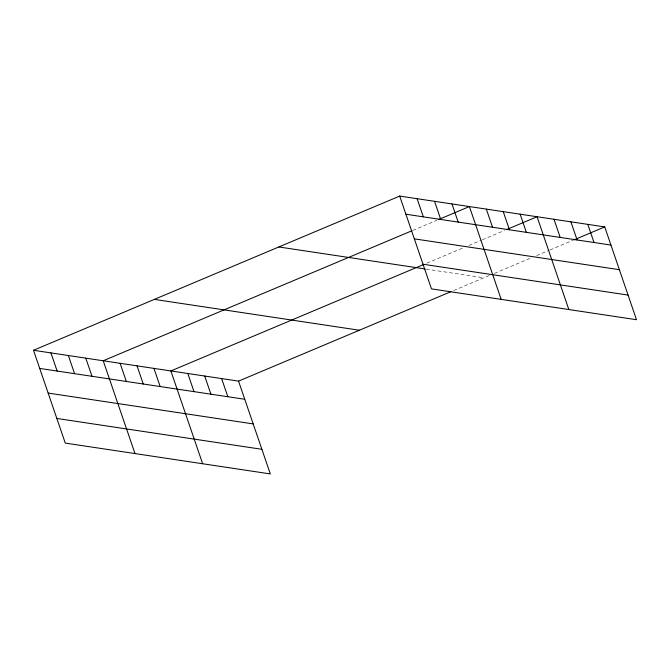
<?xml version="1.0" encoding="UTF-8"?>
<svg xmlns="http://www.w3.org/2000/svg" width="670" height="670" viewBox="0 0 670 670"><rect width="100%" height="100%" fill="white"/><g stroke="black" fill="none" stroke-linecap="round" stroke-linejoin="round"><path stroke-width="0.5" stroke-dasharray="3.35 2.51" d="M412.821 230.388L436.798 220.288M426.773 263.184L463.213 247.833M468.967 245.413L481.437 240.161M482.4 239.759L504.46 230.463M453.699 290.512L489.636 275.378M494.435 273.36L530.875 258.009M536.628 255.588L549.099 250.337M550.062 249.935L573.076 240.237M426.17 269.122L483.882 277.799"/><path stroke-width="1" d="M33.5 350.284L238.537 381.121L270.312 473.925L65.275 443.088L33.5 350.284L399.689 196.076L604.725 226.912L636.5 319.716L431.463 288.879L399.689 196.076M411.857 230.79L103.213 360.77L134.988 453.573M438.716 219.484L469.402 206.561L501.177 299.364M423.892 264.39L170.875 370.946L202.65 463.749M506.378 229.659L537.064 216.737L568.838 309.54M238.537 381.121L450.868 291.701M574.039 239.835L604.725 226.912M405.903 214.224L610.94 245.061M414.336 238.855L619.373 269.7M423.03 264.24L628.066 295.076M278.846 246.962L425.174 268.972M154.343 299.398L359.38 330.235M39.714 368.433L244.751 399.27M48.148 393.072L253.185 423.909M56.841 418.457L261.878 449.294M587.808 224.366L594.022 242.515M570.899 221.82L577.113 239.969M553.981 219.274L560.195 237.431M520.146 214.191L526.36 232.339M503.237 211.645L509.451 229.793M486.319 209.099L492.534 227.256M451.974 203.94L458.188 222.088M434.545 201.318L440.76 219.467M417.117 198.697L423.331 216.846M221.619 378.575L227.834 396.732M204.702 376.038L210.916 394.186M187.793 373.491L194.007 391.64M153.958 368.399L160.172 386.557M137.04 365.853L143.254 384.01M120.131 363.316L126.345 381.465M85.785 358.149L91.999 376.297M68.357 355.527L74.571 373.676M50.928 352.906L57.143 371.054"/></g></svg>
